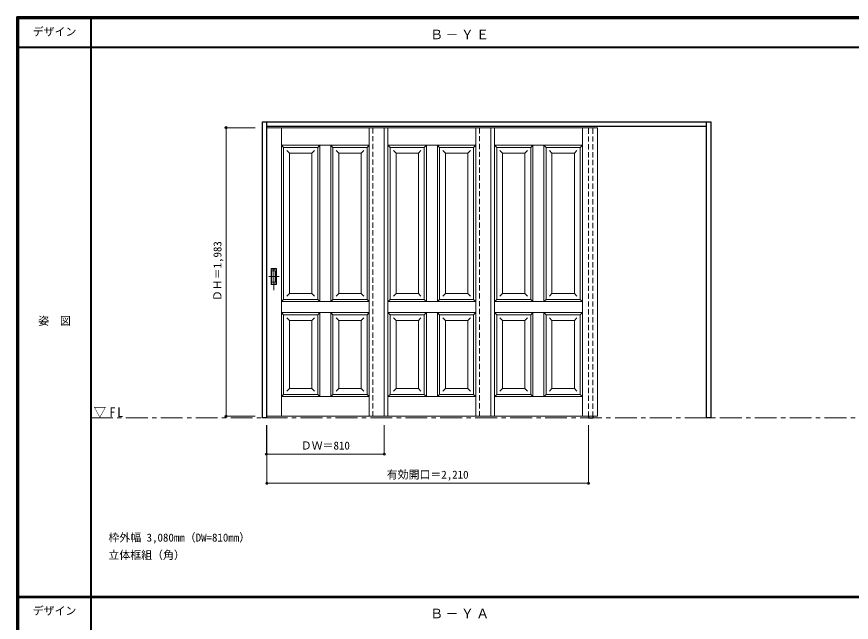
# Model space of a CAD drawing. Units: millimetres, scale not verified. Extents: x -6000 to 5700, y -4307 to 4260.
# Drawn here: x -6000 to -267, y 12 to 4175 of the extents above; entities that cross this region are included whole.
import ezdxf
from ezdxf.enums import TextEntityAlignment as Align

# ---------------------------------------------------------------- set-up
doc = ezdxf.new("R2010")
doc.units = ezdxf.units.MM
doc.header["$LTSCALE"] = 30
doc.header["$PDMODE"] = 32
doc.header["$PDSIZE"] = 15
doc.linetypes.add('CHAIN1', pattern=[8, 5, -1, 1, -1])
doc.linetypes.add('DASHED1', pattern=[1.8, 1.2, -0.6])
for name, color, linetype, lineweight in [('0-1_通り芯', 7, 'CHAIN1', 18), ('0-2_扉', 7, 'Continuous', 18), ('0-4_枠', 3, 'Continuous', 25), ('0-6_引手', 7, 'Continuous', 18), ('0-B_寸法', 7, 'Continuous', 9), ('F-1_枠', 6, 'Continuous', 40)]:
    doc.layers.add(name, color=color, linetype=linetype, lineweight=lineweight)
doc.layers.add('0-A_文字', color=7, linetype='Continuous')
doc.layers.add('F-A_文字', color=7, linetype='Continuous')
doc.styles.add('ＭＳ ゴシック', font='')
doc.styles.get('ＭＳ ゴシック').set_extended_font_data('MS Gothic')

msp = doc.modelspace()

# ---------------------------------------------------------------- linework, layer by layer
at = {"layer": '0-1_通り芯'}
msp.add_line((-5490, 1418), (5690, 1418), dxfattribs=at)
at = {"layer": '0-2_扉', "color": 4, "linetype": 'DASHED1', "lineweight": 9}
for p, q in [((-4285, 1428.5), (-4285, 3411.5)), ((-4285, 3411.5), (-4282, 3411.5)), ((-3475, 3411.5), (-3475, 3407.5)), ((-2743, 3411.5), (-2743, 3407.5)), ((-2011, 3411.5), (-2011, 3407.5)), ((-4285, 1428.5), (-4282, 1428.5))]:
    msp.add_line(p, q, dxfattribs=at)
at = {"layer": '0-2_扉'}
for p, q in [((-3475, 3411.5), (-4282, 3411.5)), ((-4181.5, 1428.5), (-4181.5, 3411.5)), ((-3578.5, 1428.5), (-3578.5, 3411.5)), ((-2743, 3411.5), (-3550, 3411.5)), ((-3475, 3411.5), (-3475, 1428.5)), ((-3449.5, 1428.5), (-3449.5, 3411.5)), ((-2846.5, 1428.5), (-2846.5, 3411.5)), ((-2011, 3411.5), (-2818, 3411.5)), ((-2743, 3411.5), (-2743, 1428.5)), ((-2717.5, 1428.5), (-2717.5, 3411.5)), ((-2114.5, 1428.5), (-2114.5, 3411.5)), ((-2011, 3411.5), (-2011, 1428.5)), ((-4181.5, 3291.5), (-4166.5, 3276.5)), ((-3920, 3291.5), (-4181.5, 3291.5)), ((-4166.5, 2231.5), (-4166.5, 3276.5)), ((-3932.5, 3276.5), (-4166.5, 3276.5)), ((-3932.5, 3276.5), (-3917.79, 3291.21)), ((-3932.5, 3276.5), (-3932.5, 2988.5)), ((-3578.5, 3291.5), (-3920, 3291.5)), ((-3917.5, 3291.5), (-3917.5, 2216.5)), ((-3827.5, 3276.5), (-3842.5, 3291.5)), ((-3842.5, 3291.5), (-3842.5, 2216.5)), ((-3827.5, 3276.5), (-3827.5, 2988.5)), ((-3593.5, 2362.74), (-3593.5, 3276.5)), ((-3449.5, 3291.5), (-3434.5, 3276.5)), ((-3188, 3291.5), (-3449.5, 3291.5)), ((-3434.5, 2231.5), (-3434.5, 3276.5)), ((-3200.5, 3276.5), (-3434.5, 3276.5)), ((-3200.5, 3276.5), (-3185.79, 3291.21)), ((-3200.5, 3276.5), (-3200.5, 2988.5)), ((-2846.5, 3291.5), (-3188, 3291.5)), ((-3185.5, 3291.5), (-3185.5, 2216.5)), ((-3095.5, 3276.5), (-3110.5, 3291.5)), ((-3110.5, 3291.5), (-3110.5, 2216.5)), ((-3095.5, 3276.5), (-3095.5, 2988.5)), ((-2861.5, 2362.74), (-2861.5, 3276.5)), ((-2717.5, 3291.5), (-2702.5, 3276.5)), ((-2456, 3291.5), (-2717.5, 3291.5)), ((-2702.5, 2231.5), (-2702.5, 3276.5)), ((-2468.5, 3276.5), (-2702.5, 3276.5)), ((-2468.5, 3276.5), (-2453.79, 3291.21)), ((-2468.5, 3276.5), (-2468.5, 2988.5)), ((-2114.5, 3291.5), (-2456, 3291.5)), ((-2453.5, 3291.5), (-2453.5, 2216.5)), ((-2363.5, 3276.5), (-2378.5, 3291.5)), ((-2378.5, 3291.5), (-2378.5, 2216.5)), ((-2363.5, 3276.5), (-2363.5, 2988.5)), ((-2129.5, 2362.74), (-2129.5, 3276.5)), ((-4126.5, 3236.5), (-4144.18, 3254.18)), ((-4126.5, 3236.5), (-3972.5, 3236.5)), ((-4126.5, 3236.5), (-4126.5, 2271.5)), ((-3972.5, 3236.5), (-3954.82, 3254.18)), ((-3972.5, 2271.5), (-3972.5, 3236.5)), ((-3787.54, 3236.5), (-3805.21, 3254.18)), ((-3787.54, 3236.5), (-3633.5, 3236.5)), ((-3787.5, 3236.5), (-3787.5, 2271.5)), ((-3633.54, 3236.5), (-3615.86, 3254.18)), ((-3633.5, 2271.5), (-3633.5, 3236.5)), ((-3394.5, 3236.5), (-3412.18, 3254.18)), ((-3394.5, 3236.5), (-3240.5, 3236.5)), ((-3394.5, 3236.5), (-3394.5, 2271.5)), ((-3240.5, 3236.5), (-3222.82, 3254.18)), ((-3240.5, 2271.5), (-3240.5, 3236.5)), ((-3055.54, 3236.5), (-3073.21, 3254.18)), ((-3055.54, 3236.5), (-2901.5, 3236.5)), ((-3055.5, 3236.5), (-3055.5, 2271.5)), ((-2901.54, 3236.5), (-2883.86, 3254.18)), ((-2901.5, 2271.5), (-2901.5, 3236.5)), ((-2662.5, 3236.5), (-2680.18, 3254.18)), ((-2662.5, 3236.5), (-2508.5, 3236.5)), ((-2662.5, 3236.5), (-2662.5, 2271.5)), ((-2508.5, 3236.5), (-2490.82, 3254.18)), ((-2508.5, 2271.5), (-2508.5, 3236.5)), ((-2323.54, 3236.5), (-2341.21, 3254.18)), ((-2323.54, 3236.5), (-2169.5, 3236.5)), ((-2323.5, 3236.5), (-2323.5, 2271.5)), ((-2169.54, 3236.5), (-2151.86, 3254.18)), ((-2169.5, 2271.5), (-2169.5, 3236.5)), ((-3593.69, 3093.5), (-3593.5, 3093.5)), ((-2861.69, 3093.5), (-2861.5, 3093.5)), ((-2129.69, 3093.5), (-2129.5, 3093.5)), ((-3932.5, 2988.5), (-3932.5, 2231.5)), ((-3827.5, 2988.5), (-3827.5, 2231.5)), ((-3200.5, 2988.5), (-3200.5, 2231.5)), ((-3095.5, 2988.5), (-3095.5, 2231.5)), ((-2468.5, 2988.5), (-2468.5, 2231.5)), ((-2363.5, 2988.5), (-2363.5, 2231.5)), ((-3972.5, 2768.5), (-3972.5, 2769.93)), ((-3633.5, 2768.5), (-3633.5, 2769.93)), ((-3240.5, 2768.5), (-3240.5, 2769.93)), ((-2901.5, 2768.5), (-2901.5, 2769.93)), ((-2508.5, 2768.5), (-2508.5, 2769.93)), ((-2169.5, 2768.5), (-2169.5, 2769.93)), ((-3593.5, 2231.5), (-3593.5, 2373.55)), ((-2861.5, 2231.5), (-2861.5, 2373.55)), ((-2129.5, 2231.5), (-2129.5, 2373.55)), ((-4126.5, 2271.5), (-4144.18, 2253.82)), ((-4126.5, 2271.5), (-3972.5, 2271.5)), ((-3972.5, 2271.5), (-3972.5, 2272.93)), ((-3972.5, 2271.5), (-3954.82, 2253.82)), ((-3787.5, 2271.5), (-3805.18, 2253.82)), ((-3787.5, 2271.5), (-3633.5, 2271.5)), ((-3633.5, 2271.5), (-3633.5, 2272.93)), ((-3633.5, 2271.5), (-3615.82, 2253.82)), ((-3394.5, 2271.5), (-3412.18, 2253.82)), ((-3394.5, 2271.5), (-3240.5, 2271.5)), ((-3240.5, 2271.5), (-3240.5, 2272.93)), ((-3240.5, 2271.5), (-3222.82, 2253.82)), ((-3055.5, 2271.5), (-3073.18, 2253.82)), ((-3055.5, 2271.5), (-2901.5, 2271.5)), ((-2901.5, 2271.5), (-2901.5, 2272.93)), ((-2901.5, 2271.5), (-2883.82, 2253.82)), ((-2662.5, 2271.5), (-2680.18, 2253.82)), ((-2662.5, 2271.5), (-2508.5, 2271.5)), ((-2508.5, 2271.5), (-2508.5, 2272.93)), ((-2508.5, 2271.5), (-2490.82, 2253.82)), ((-2323.5, 2271.5), (-2341.18, 2253.82)), ((-2323.5, 2271.5), (-2169.5, 2271.5)), ((-2169.5, 2271.5), (-2169.5, 2272.93)), ((-2169.5, 2271.5), (-2151.82, 2253.82)), ((-4166.5, 2231.5), (-3932.5, 2231.5)), ((-3932.5, 2231.5), (-4121.5, 2231.5)), ((-3917.5, 2216.5), (-3932.5, 2231.5)), ((-3917.5, 2216.5), (-3578.5, 2216.5)), ((-3827.5, 2231.5), (-3842.5, 2216.5)), ((-3827.5, 2231.5), (-3638.5, 2231.5)), ((-3593.5, 2231.5), (-3792.5, 2231.5)), ((-3578.5, 2216.5), (-3593.5, 2231.5)), ((-3434.5, 2231.5), (-3200.5, 2231.5)), ((-3200.5, 2231.5), (-3389.5, 2231.5)), ((-3185.5, 2216.5), (-3200.5, 2231.5)), ((-3185.5, 2216.5), (-2846.5, 2216.5)), ((-3095.5, 2231.5), (-3110.5, 2216.5)), ((-3095.5, 2231.5), (-2906.5, 2231.5)), ((-2861.5, 2231.5), (-3060.5, 2231.5)), ((-2846.5, 2216.5), (-2861.5, 2231.5)), ((-2702.5, 2231.5), (-2468.5, 2231.5)), ((-2468.5, 2231.5), (-2657.5, 2231.5)), ((-2453.5, 2216.5), (-2468.5, 2231.5)), ((-2453.5, 2216.5), (-2114.5, 2216.5)), ((-2363.5, 2231.5), (-2378.5, 2216.5)), ((-2363.5, 2231.5), (-2174.5, 2231.5)), ((-2129.5, 2231.5), (-2328.5, 2231.5)), ((-2114.5, 2216.5), (-2129.5, 2231.5)), ((-3917.5, 2141.5), (-4181.5, 2141.5)), ((-3932.5, 2126.5), (-4166.5, 2126.5)), ((-3917.5, 2141.5), (-3932.5, 2126.5)), ((-3932.5, 2126.5), (-3932.5, 1578.5)), ((-3917.5, 2141.5), (-3917.5, 1563.5)), ((-3578.5, 2141.5), (-3917.5, 2141.5)), ((-3842.5, 2141.5), (-3842.5, 1563.5)), ((-3827.5, 2126.5), (-3842.5, 2141.5)), ((-3827.5, 2126.5), (-3827.5, 1578.5)), ((-3593.5, 1578.5), (-3593.5, 2126.5)), ((-3185.5, 2141.5), (-3449.5, 2141.5)), ((-3200.5, 2126.5), (-3434.5, 2126.5)), ((-3185.5, 2141.5), (-3200.5, 2126.5)), ((-3200.5, 2126.5), (-3200.5, 1578.5)), ((-3185.5, 2141.5), (-3185.5, 1563.5)), ((-2846.5, 2141.5), (-3185.5, 2141.5)), ((-3110.5, 2141.5), (-3110.5, 1563.5)), ((-3095.5, 2126.5), (-3110.5, 2141.5)), ((-3095.5, 2126.5), (-3095.5, 1578.5)), ((-2861.5, 1578.5), (-2861.5, 2126.5)), ((-2453.5, 2141.5), (-2717.5, 2141.5)), ((-2468.5, 2126.5), (-2702.5, 2126.5)), ((-2453.5, 2141.5), (-2468.5, 2126.5)), ((-2468.5, 2126.5), (-2468.5, 1578.5)), ((-2453.5, 2141.5), (-2453.5, 1563.5)), ((-2114.5, 2141.5), (-2453.5, 2141.5)), ((-2378.5, 2141.5), (-2378.5, 1563.5)), ((-2363.5, 2126.5), (-2378.5, 2141.5)), ((-2363.5, 2126.5), (-2363.5, 1578.5)), ((-2129.5, 1578.5), (-2129.5, 2126.5)), ((-4126.5, 2086.5), (-4144.18, 2104.18)), ((-4126.5, 2086.5), (-3972.5, 2086.5)), ((-4126.5, 2086.5), (-4126.5, 1618.5)), ((-3972.5, 2086.5), (-3954.82, 2104.18)), ((-3972.5, 1619.93), (-3972.5, 2086.5)), ((-3787.54, 2086.5), (-3805.21, 2104.18)), ((-3787.54, 2086.5), (-3633.5, 2086.5)), ((-3787.5, 2086.5), (-3787.5, 1618.5)), ((-3633.54, 2086.5), (-3615.86, 2104.18)), ((-3633.5, 1618.5), (-3633.5, 2086.5)), ((-3394.5, 2086.5), (-3412.18, 2104.18)), ((-3394.5, 2086.5), (-3240.5, 2086.5)), ((-3394.5, 2086.5), (-3394.5, 1618.5)), ((-3240.5, 2086.5), (-3222.82, 2104.18)), ((-3240.5, 1619.93), (-3240.5, 2086.5)), ((-3055.54, 2086.5), (-3073.21, 2104.18)), ((-3055.54, 2086.5), (-2901.5, 2086.5)), ((-3055.5, 2086.5), (-3055.5, 1618.5)), ((-2901.54, 2086.5), (-2883.86, 2104.18)), ((-2901.5, 1618.5), (-2901.5, 2086.5)), ((-2662.5, 2086.5), (-2680.18, 2104.18)), ((-2662.5, 2086.5), (-2508.5, 2086.5)), ((-2662.5, 2086.5), (-2662.5, 1618.5)), ((-2508.5, 2086.5), (-2490.82, 2104.18)), ((-2508.5, 1619.93), (-2508.5, 2086.5)), ((-2323.54, 2086.5), (-2341.21, 2104.18)), ((-2323.54, 2086.5), (-2169.5, 2086.5)), ((-2323.5, 2086.5), (-2323.5, 1618.5)), ((-2169.54, 2086.5), (-2151.86, 2104.18)), ((-2169.5, 1618.5), (-2169.5, 2086.5)), ((-4126.5, 1618.5), (-4144.18, 1600.82)), ((-4126.5, 1618.5), (-3972.5, 1618.5)), ((-3972.5, 1618.5), (-3972.5, 1619.93)), ((-3972.5, 1618.5), (-3954.82, 1600.82)), ((-3787.5, 1618.5), (-3805.18, 1600.82)), ((-3787.5, 1618.5), (-3633.5, 1618.5)), ((-3633.5, 1618.5), (-3633.5, 1619.93)), ((-3633.5, 1618.5), (-3615.82, 1600.82)), ((-3394.5, 1618.5), (-3412.18, 1600.82)), ((-3394.5, 1618.5), (-3240.5, 1618.5)), ((-3240.5, 1618.5), (-3240.5, 1619.93)), ((-3240.5, 1618.5), (-3222.82, 1600.82)), ((-3055.5, 1618.5), (-3073.18, 1600.82)), ((-3055.5, 1618.5), (-2901.5, 1618.5)), ((-2901.5, 1618.5), (-2901.5, 1619.93)), ((-2901.5, 1618.5), (-2883.82, 1600.82)), ((-2662.5, 1618.5), (-2680.18, 1600.82)), ((-2662.5, 1618.5), (-2508.5, 1618.5)), ((-2508.5, 1618.5), (-2508.5, 1619.93)), ((-2508.5, 1618.5), (-2490.82, 1600.82)), ((-2323.5, 1618.5), (-2341.18, 1600.82)), ((-2323.5, 1618.5), (-2169.5, 1618.5)), ((-2169.5, 1618.5), (-2169.5, 1619.93)), ((-2169.5, 1618.5), (-2151.82, 1600.82)), ((-3917.5, 1563.5), (-4181.5, 1563.5)), ((-3932.5, 1578.5), (-3917.5, 1563.5)), ((-3827.5, 1578.5), (-3842.5, 1563.5)), ((-3593.5, 1578.5), (-3827.5, 1578.5)), ((-3185.5, 1563.5), (-3449.5, 1563.5)), ((-3200.5, 1578.5), (-3185.5, 1563.5)), ((-3095.5, 1578.5), (-3110.5, 1563.5)), ((-2861.5, 1578.5), (-3095.5, 1578.5)), ((-2453.5, 1563.5), (-2717.5, 1563.5)), ((-2468.5, 1578.5), (-2453.5, 1563.5)), ((-2363.5, 1578.5), (-2378.5, 1563.5)), ((-2129.5, 1578.5), (-2363.5, 1578.5)), ((-3475, 1428.5), (-4282, 1428.5)), ((-2743, 1428.5), (-3550, 1428.5)), ((-2011, 1428.5), (-2818, 1428.5))]:
    msp.add_line(p, q, dxfattribs=at)
for points in [[(-3578.5, 3291.5), (-3593.5, 3276.5), (-3827.5, 3276.5)], [(-2846.5, 3291.5), (-2861.5, 3276.5), (-3095.5, 3276.5)], [(-2114.5, 3291.5), (-2129.5, 3276.5), (-2363.5, 3276.5)], [(-4166.5, 2231.5), (-4181.5, 2216.5), (-3917.5, 2216.5)], [(-3434.5, 2231.5), (-3449.5, 2216.5), (-3185.5, 2216.5)], [(-2702.5, 2231.5), (-2717.5, 2216.5), (-2453.5, 2216.5)], [(-4166.5, 1578.5), (-4166.5, 2126.5), (-4181.5, 2141.5)], [(-3578.5, 2141.5), (-3593.5, 2126.5), (-3827.5, 2126.5)], [(-3434.5, 1578.5), (-3434.5, 2126.5), (-3449.5, 2141.5)], [(-2846.5, 2141.5), (-2861.5, 2126.5), (-3095.5, 2126.5)], [(-2702.5, 1578.5), (-2702.5, 2126.5), (-2717.5, 2141.5)], [(-2114.5, 2141.5), (-2129.5, 2126.5), (-2363.5, 2126.5)], [(-3932.5, 1578.5), (-4166.5, 1578.5), (-4181.5, 1563.5)], [(-3593.5, 1578.5), (-3578.5, 1563.5), (-3917.5, 1563.5)], [(-3200.5, 1578.5), (-3434.5, 1578.5), (-3449.5, 1563.5)], [(-2861.5, 1578.5), (-2846.5, 1563.5), (-3185.5, 1563.5)], [(-2468.5, 1578.5), (-2702.5, 1578.5), (-2717.5, 1563.5)], [(-2129.5, 1578.5), (-2114.5, 1563.5), (-2453.5, 1563.5)]]:
    msp.add_lwpolyline(points, dxfattribs=at)
at = {"layer": '0-4_枠'}
for p, q in [((-4282, 1418), (-4282, 3453)), ((-1262, 1418), (-1262, 3453)), ((-4282, 3423), (-1262, 3423)), ((-2072, 1428.5), (-2072, 1418)), ((-2072, 1418), (-2042, 1418)), ((-2042, 1428.5), (-2042, 1418)), ((-1232, 1418), (-1262, 1418))]:
    msp.add_line(p, q, dxfattribs=at)
at = {"layer": '0-4_枠', "color": 4, "linetype": 'DASHED1', "lineweight": 9}
for p, q in [((-3553, 1428.5), (-3553, 3411.5)), ((-2821, 1428.5), (-2821, 3411.5)), ((-2072, 1426), (-2072, 3423)), ((-2042, 1426), (-2042, 3423))]:
    msp.add_line(p, q, dxfattribs=at)
at = {"layer": '0-4_枠'}
for points in [[(-4282, 1418), (-4312, 1418), (-4312, 3453)], [(-4312, 3453), (-1232, 3453), (-1232, 1418)]]:
    msp.add_lwpolyline(points, dxfattribs=at)
at = {"layer": '0-6_引手', "linetype": 'CHAIN1'}
for p, q in [((-4234, 2296.17), (-4234, 2467.02)), ((-4195.93, 2388.4), (-4268.44, 2388.4))]:
    msp.add_line(p, q, dxfattribs=at)
at = {"layer": '0-6_引手'}
for p, q in [((-4253, 2443.4), (-4215, 2443.4)), ((-4253, 2333.4), (-4253, 2443.4)), ((-4246.5, 2427.4), (-4221.5, 2427.4)), ((-4246.5, 2349.4), (-4246.5, 2427.4)), ((-4221.5, 2349.4), (-4221.5, 2427.4)), ((-4215, 2333.4), (-4215, 2443.4)), ((-4253, 2333.4), (-4215, 2333.4)), ((-4246.5, 2349.4), (-4221.5, 2349.4))]:
    msp.add_line(p, q, dxfattribs=at)
at = {"layer": '0-6_引手', "linetype": 'DASHED1'}
for p, q in [((-4218, 2337.4), (-4218, 2439.4)), ((-4250, 2337.4), (-4218, 2337.4))]:
    msp.add_line(p, q, dxfattribs=at)
msp.add_lwpolyline([(-4250, 2337.4), (-4250, 2439.4), (-4218, 2439.4)], dxfattribs=at)
at = {"layer": '0-B_寸法', "color": 4}
for p, q in [((-4562, 3411.5), (-4562, 1428.5)), ((-4562, 3411.5), (-4362, 3411.5)), ((-4562, 1428.5), (-4362, 1428.5)), ((-4285, 1168), (-4285, 1368)), ((-4282, 968), (-4282, 1368)), ((-3475, 1168), (-3475, 1368)), ((-2072, 968), (-2072, 1368)), ((-4285, 1168), (-3475, 1168)), ((-4282, 968), (-2072, 968))]:
    msp.add_line(p, q, dxfattribs=at)
at = {"layer": '0-B_寸法'}
for p in [(-4562, 3411.5), (-4562, 1428.5), (-4285, 1168), (-3475, 1168), (-4282, 968), (-2072, 968)]:
    msp.add_point(p, dxfattribs=at)
at = {"layer": 'F-1_枠'}
for p, q in [((-6000, 4175), (5700, 4175)), ((-6000, 4175), (-6000, -4205)), ((-6000, 4170), (5700, 4170)), ((-6000, 4165), (5700, 4165)), ((-5995, 4175), (-5995, -4205)), ((-5990, 4175), (-5990, -4205)), ((-5490, 4175), (-5490, -3790)), ((-6000, 3965), (5700, 3965)), ((-6000, 190.5), (5700, 190.5)), ((-6000, 187.5), (5700, 187.5)), ((-6000, 184.5), (5700, 184.5))]:
    msp.add_line(p, q, dxfattribs=at)

# ---------------------------------------------------------------- texts
at = {"layer": '0-A_文字', "style": 'ＭＳ ゴシック'}
for s, p in [('枠外幅 3,080mm（DW=810mm）', (-5370, 550.5)), ('立体框組（角）', (-5370, 430.5))]:
    msp.add_text(s, height=54.99, dxfattribs=at).set_placement(p, align=Align.BOTTOM_LEFT)
at = {"layer": '0-A_文字', "char_height": 65.98, "attachment_point": 7, "style": 'ＭＳ ゴシック'}
for s, insert in [('\\T1.17;Ｂ－ＹＥ', (-3160, 4020)), ('\\T1.26;\\W0.95;▽FL', (-5471.25, 1418)), ('\\T1.17;Ｂ－ＹＡ', (-3160, 39.5))]:
    msp.add_mtext(s, dxfattribs=dict(at, insert=insert))
at = {"layer": '0-B_寸法', "style": 'ＭＳ ゴシック'}
msp.add_text('ＤＨ＝1,983', height=54.99, rotation=90, dxfattribs=at).set_placement((-4577, 2219.75), align=Align.BOTTOM_LEFT)
for s, p in [('ＤＷ＝810', (-4048.75, 1183)), ('有効開口＝2,210', (-3458.25, 983))]:
    msp.add_text(s, height=54.99, dxfattribs=at).set_placement(p, align=Align.BOTTOM_LEFT)
at = {"layer": 'F-A_文字', "style": 'ＭＳ ゴシック'}
for s, p in [('デザイン', (-5890, 4027.5)), ('姿\u3000図', (-5852.5, 2040.25)), ('デザイン', (-5890, 47))]:
    msp.add_text(s, height=54.99, dxfattribs=at).set_placement(p, align=Align.BOTTOM_LEFT)

doc.saveas('drawing.dxf')
